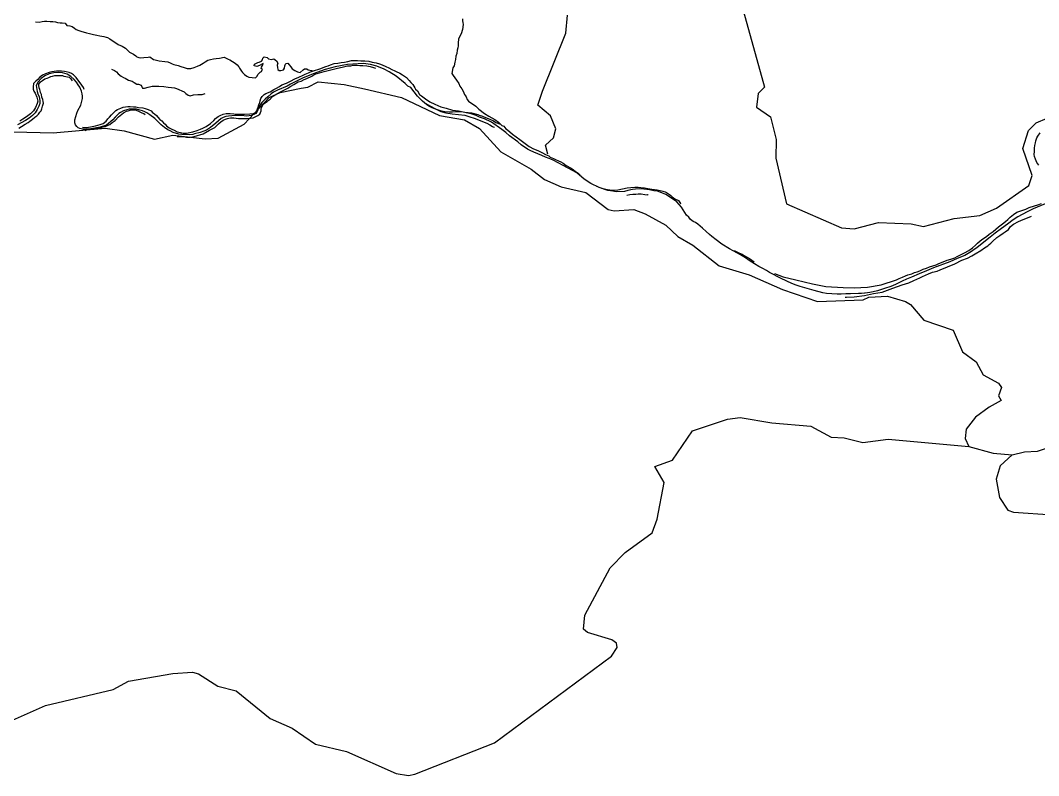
# Model space of a CAD drawing. Header units: metres. Extents: x 13.21 to 19.52, y 42.14 to 46.62.
# Drawn here: x 17.533 to 17.9286, y 44.8574 to 45.1507 of the extents above; entities that cross this region are included whole.
import ezdxf

# ---------------------------------------------------------------- set-up
doc = ezdxf.new("R2010")
doc.units = ezdxf.units.M
doc.header["$MEASUREMENT"] = 0
for name, color, linetype in [('CESTE', 5, 'Continuous'), ('hr', 9, 'Continuous'), ('RIJEKE', 4, 'Continuous')]:
    doc.layers.add(name, color=color, linetype=linetype)

msp = doc.modelspace()

# ---------------------------------------------------------------- linework, layer by layer
at = {"layer": 'CESTE'}
for points in [[(17.81334, 45.1565), (17.82206, 45.12475), (17.81968, 45.12237)], [(17.73585, 45.12327), (17.74488, 45.14574), (17.74559, 45.15269)], [(17.64212, 45.12442), (17.64463, 45.1248), (17.64874, 45.12683), (17.65874, 45.12581), (17.66664, 45.12416)], [(17.4934, 45.06324), (17.495, 45.06473), (17.49462, 45.06806), (17.49902, 45.07239), (17.5021, 45.08479), (17.50564, 45.0934), (17.51077, 45.09736), (17.52402, 45.10242), (17.52797, 45.10694), (17.53047, 45.10743), (17.54571, 45.10711), (17.56586, 45.10883), (17.57333, 45.10782), (17.58511, 45.10454), (17.59227, 45.10614), (17.60479, 45.10477), (17.60983, 45.10497), (17.61989, 45.11036), (17.62965, 45.12079), (17.63392, 45.12269), (17.64212, 45.12442)], [(17.66664, 45.12416), (17.68111, 45.12081), (17.69576, 45.11373), (17.7055, 45.1121), (17.71141, 45.1087), (17.71963, 45.09962), (17.73149, 45.09289), (17.73658, 45.08889), (17.74304, 45.08607), (17.7527, 45.08385), (17.76137, 45.07732), (17.76374, 45.07671), (17.77132, 45.07727), (17.77576, 45.07554), (17.7838, 45.07115), (17.78842, 45.06685), (17.79428, 45.06341), (17.80446, 45.05543), (17.81609, 45.05185), (17.82912, 45.04627), (17.84275, 45.04156), (17.86045, 45.04221), (17.86263, 45.04321), (17.86986, 45.04369), (17.87684, 45.04155), (17.87882, 45.0404), (17.88397, 45.03433), (17.89534, 45.03042), (17.89905, 45.02198), (17.90434, 45.01814), (17.90708, 45.01314), (17.913, 45.00985), (17.91421, 45.00821), (17.91304, 45.00487), (17.91405, 45.00314), (17.90945, 45.00047)], [(17.73791, 45.09874), (17.73704, 45.10223), (17.74015, 45.10506), (17.74102, 45.10858), (17.73892, 45.11372), (17.73399, 45.11784), (17.73585, 45.12327)], [(17.81968, 45.12237), (17.81901, 45.11704), (17.82448, 45.11329), (17.82666, 45.10444), (17.82652, 45.09727), (17.83065, 45.07947), (17.85202, 45.07016), (17.85698, 45.06979), (17.86637, 45.07227), (17.87906, 45.07175), (17.88387, 45.07071), (17.89577, 45.07381), (17.9057, 45.07494), (17.91222, 45.07774), (17.92483, 45.08663), (17.92613, 45.09052)], [(17.92613, 45.09052), (17.9225, 45.10098), (17.92465, 45.10799), (17.92761, 45.11088), (17.93189, 45.11281), (17.93673, 45.1139), (17.95685, 45.11514), (17.96085, 45.11731), (17.9644, 45.12066)], [(17.90945, 45.00047), (17.90408, 44.99666), (17.9005, 44.99192), (17.90004, 44.9884), (17.90152, 44.98529)], [(17.9183, 44.98204), (17.92308, 44.98319), (17.92818, 44.98343), (17.93718, 44.98647), (17.95479, 44.98775), (17.95975, 44.9917), (17.96141, 44.9988), (17.96296, 45.00011), (17.97024, 45.00132)], [(17.5299, 44.87901), (17.5427, 44.88468), (17.56908, 44.89093), (17.57504, 44.89412), (17.59223, 44.89708), (17.59982, 44.89756), (17.60214, 44.89697), (17.60965, 44.89216), (17.61681, 44.89039), (17.63005, 44.8796), (17.63861, 44.87587), (17.64766, 44.86965), (17.65966, 44.86687), (17.67895, 44.85833), (17.68383, 44.85745), (17.68621, 44.85803), (17.71725, 44.87012), (17.76269, 44.90384), (17.76482, 44.90718), (17.7646, 44.90884), (17.76272, 44.91015), (17.75337, 44.91307), (17.75181, 44.91435), (17.75225, 44.91971), (17.76212, 44.93817), (17.76793, 44.94404), (17.77842, 44.95176), (17.78039, 44.95697), (17.78307, 44.97123), (17.77942, 44.97749), (17.78638, 44.97993), (17.79406, 44.99128), (17.80773, 44.99589), (17.81266, 44.99653), (17.825, 44.99441), (17.84012, 44.99309), (17.848, 44.98889), (17.85311, 44.98866), (17.86027, 44.98686), (17.87012, 44.98813), (17.90152, 44.98529)], [(17.90152, 44.98529), (17.91094, 44.9826), (17.9183, 44.98204)], [(17.9183, 44.98204), (17.91366, 44.97777), (17.91205, 44.97254), (17.91346, 44.96544), (17.91663, 44.96058), (17.9188, 44.95978), (17.93397, 44.95877)]]:
    msp.add_lwpolyline(points, dxfattribs=at)
at = {"layer": 'hr'}
msp.add_lwpolyline([(17.93335, 45.08039), (17.92648, 45.07748), (17.92421, 45.07635), (17.9205, 45.07438), (17.91871, 45.0733), (17.91645, 45.07162), (17.91424, 45.06991), (17.9117, 45.06804), (17.90983, 45.06651), (17.90476, 45.06247), (17.90461, 45.06237), (17.90356, 45.06169), (17.90251, 45.06092), (17.89994, 45.05943), (17.89696, 45.05823), (17.89416, 45.057), (17.88779, 45.05458), (17.88503, 45.05342), (17.88215, 45.05229), (17.87915, 45.05097), (17.87726, 45.05022), (17.87553, 45.0494), (17.87301, 45.04813), (17.87121, 45.04733), (17.86878, 45.04665), (17.86596, 45.04573), (17.86431, 45.04528), (17.86301, 45.04505), (17.86124, 45.04479), (17.8609, 45.04477), (17.85975, 45.04468), (17.85858, 45.04469), (17.85556, 45.04459), (17.85366, 45.04457), (17.85188, 45.04446), (17.85032, 45.04446), (17.84621, 45.0447), (17.84473, 45.04497), (17.84135, 45.04578), (17.83593, 45.0474), (17.83444, 45.04791), (17.83271, 45.0486), (17.82857, 45.05047), (17.82408, 45.05277), (17.82287, 45.05354), (17.82148, 45.05438), (17.81995, 45.05518), (17.81658, 45.05724), (17.81469, 45.05856), (17.81272, 45.05971), (17.81132, 45.06043), (17.80851, 45.06198), (17.80556, 45.06379), (17.80329, 45.06553), (17.80161, 45.06677), (17.80069, 45.06757), (17.79948, 45.06874), (17.79805, 45.07006), (17.79615, 45.07161), (17.7953, 45.07218), (17.79442, 45.07264), (17.79335, 45.07339), (17.79271, 45.07428), (17.79177, 45.07513), (17.78979, 45.07824), (17.78895, 45.07925), (17.78799, 45.0802), (17.78518, 45.08225), (17.78374, 45.08314), (17.78216, 45.08381), (17.78055, 45.08441), (17.77911, 45.08459), (17.77737, 45.08491), (17.77521, 45.08517), (17.77363, 45.08526), (17.77202, 45.08517), (17.77081, 45.08506), (17.76903, 45.08464), (17.76766, 45.08422), (17.76451, 45.08417), (17.76314, 45.08434), (17.76126, 45.08468), (17.75784, 45.08584), (17.75458, 45.08742), (17.752, 45.08902), (17.74912, 45.09149), (17.74392, 45.09437), (17.74, 45.09638), (17.73907, 45.09679), (17.73839, 45.09706), (17.73705, 45.09758), (17.73562, 45.09819), (17.73398, 45.09889), (17.7325, 45.09957), (17.73104, 45.10017), (17.73007, 45.10071), (17.7276, 45.10236), (17.72619, 45.10356), (17.72306, 45.10594), (17.7216, 45.10715), (17.72003, 45.10834), (17.71598, 45.11116), (17.71324, 45.1125), (17.71141, 45.11315), (17.71008, 45.11378), (17.70811, 45.1144), (17.70621, 45.11482), (17.70498, 45.11506), (17.70357, 45.11522), (17.70253, 45.11524), (17.70088, 45.11513), (17.69941, 45.11507), (17.69785, 45.1152), (17.6966, 45.11545), (17.69425, 45.11622), (17.693, 45.1167), (17.69167, 45.11739), (17.69073, 45.11808), (17.68919, 45.11933), (17.68842, 45.12009), (17.68729, 45.1213), (17.68465, 45.12466), (17.68355, 45.12515), (17.68243, 45.1262), (17.67902, 45.12902), (17.67622, 45.13076), (17.67428, 45.13179), (17.67141, 45.13295), (17.66895, 45.13359), (17.66628, 45.13394), (17.66003, 45.13362), (17.65523, 45.13266), (17.65141, 45.1317), (17.64668, 45.13), (17.64265, 45.12822), (17.63799, 45.1259), (17.63667, 45.12512), (17.63281, 45.12362), (17.63138, 45.12288), (17.63043, 45.12219), (17.62912, 45.12108), (17.62813, 45.12017), (17.62732, 45.11939), (17.62679, 45.11882), (17.62628, 45.11802), (17.62578, 45.11714), (17.62486, 45.11506), (17.62445, 45.1145), (17.62373, 45.11413), (17.6226, 45.11382), (17.62096, 45.11353), (17.61882, 45.11377), (17.61648, 45.11382), (17.61382, 45.11357), (17.61276, 45.11337), (17.61176, 45.11296), (17.61099, 45.11259), (17.60896, 45.11083), (17.60678, 45.10907), (17.60534, 45.10815), (17.60429, 45.10769), (17.6028, 45.10717), (17.60059, 45.10661), (17.59994, 45.10645), (17.59849, 45.10632), (17.59574, 45.1064), (17.59453, 45.10651), (17.59237, 45.1072), (17.59116, 45.10778), (17.59027, 45.10826), (17.58896, 45.10911), (17.5877, 45.1102), (17.58672, 45.1111), (17.58522, 45.11267), (17.58326, 45.11407), (17.58213, 45.1148), (17.58131, 45.11526), (17.58038, 45.11562), (17.57942, 45.1159), (17.57808, 45.11619), (17.57637, 45.11629), (17.57524, 45.11623), (17.57428, 45.11597), (17.57307, 45.11559), (17.57191, 45.11501), (17.57127, 45.11456), (17.57055, 45.11389), (17.56978, 45.11311), (17.56891, 45.11211), (17.56638, 45.11003), (17.56396, 45.1092), (17.56114, 45.10869), (17.55948, 45.10854), (17.55803, 45.10848), (17.55714, 45.10851), (17.55605, 45.10872), (17.55539, 45.10904), (17.55487, 45.10947), (17.55433, 45.1101), (17.55412, 45.11096), (17.55419, 45.11215), (17.55486, 45.11468), (17.55533, 45.11571), (17.55648, 45.1178), (17.55676, 45.11883), (17.55707, 45.12041), (17.55709, 45.12127), (17.55697, 45.12214), (17.55675, 45.12326), (17.55605, 45.12484), (17.5554, 45.12572), (17.55478, 45.12676), (17.55392, 45.12782), (17.55262, 45.12899), (17.55116, 45.12981), (17.54938, 45.13032), (17.5478, 45.13044), (17.54595, 45.13037), (17.54421, 45.13), (17.54247, 45.12916), (17.54101, 45.1282), (17.53989, 45.12684), (17.53917, 45.12538), (17.53949, 45.12312), (17.53978, 45.12224), (17.54024, 45.12104), (17.54051, 45.11964), (17.54048, 45.11844), (17.5402, 45.1174), (17.53953, 45.11611), (17.53877, 45.11485), (17.5377, 45.11379), (17.53641, 45.11276), (17.53493, 45.11178), (17.53186, 45.11013)], dxfattribs=at)
at = {"layer": 'RIJEKE'}
for points in [[(17.53886, 45.15012), (17.54028, 45.15006), (17.54139, 45.15025), (17.54229, 45.15047), (17.54229, 45.15047), (17.54327, 45.15043), (17.5445, 45.15025), (17.54561, 45.15031), (17.54561, 45.15031), (17.54657, 45.15018), (17.54734, 45.14993), (17.54848, 45.14983), (17.54917, 45.14978), (17.5504, 45.1496), (17.55098, 45.14871), (17.55221, 45.14863), (17.55307, 45.1484), (17.55395, 45.14773), (17.55467, 45.14718), (17.55568, 45.14673), (17.55651, 45.1465), (17.55861, 45.1459), (17.55982, 45.14562), (17.56141, 45.14518), (17.56269, 45.14494), (17.5639, 45.14474), (17.56539, 45.14447), (17.56626, 45.14426), (17.56684, 45.14403), (17.56775, 45.14351), (17.56869, 45.14286), (17.57005, 45.14194), (17.57103, 45.14141), (17.57248, 45.14069), (17.57388, 45.13991), (17.57442, 45.13925), (17.57536, 45.13844), (17.57621, 45.13797), (17.57687, 45.13754), (17.57785, 45.13692), (17.57826, 45.13655), (17.57894, 45.13625), (17.57965, 45.13618), (17.58093, 45.13629), (17.58261, 45.1365), (17.58331, 45.13652), (17.58331, 45.13652), (17.58474, 45.13556), (17.58534, 45.13539), (17.58695, 45.135), (17.58915, 45.13481), (17.59031, 45.13461), (17.59115, 45.13429), (17.59191, 45.1339), (17.59258, 45.13355), (17.59432, 45.13316), (17.59533, 45.13279), (17.5966, 45.1324), (17.59779, 45.13208), (17.59916, 45.13201), (17.60045, 45.13242), (17.60182, 45.1329), (17.60265, 45.13336), (17.60398, 45.13414), (17.60476, 45.13463), (17.60587, 45.13521), (17.60681, 45.13554), (17.60802, 45.13578), (17.60907, 45.13593), (17.61031, 45.136), (17.61217, 45.13639), (17.61217, 45.13639), (17.61293, 45.136), (17.61368, 45.13568), (17.61432, 45.13536), (17.61639, 45.13406), (17.61716, 45.1334), (17.61779, 45.13272), (17.61811, 45.13223), (17.6184, 45.13176), (17.61894, 45.13102), (17.61927, 45.13052), (17.62002, 45.12975), (17.62094, 45.12902), (17.62169, 45.12863), (17.62308, 45.12854), (17.62439, 45.1284), (17.625, 45.12909), (17.62517, 45.12968), (17.62614, 45.13057), (17.62665, 45.13085), (17.62708, 45.1318), (17.6265, 45.13205), (17.62664, 45.13257), (17.62709, 45.1332), (17.62735, 45.13394), (17.62735, 45.13394), (17.62582, 45.13319), (17.62482, 45.13276), (17.62385, 45.13303), (17.62395, 45.13369), (17.62517, 45.13443), (17.6258, 45.13452), (17.62667, 45.13493), (17.62709, 45.13543), (17.62722, 45.1361), (17.62772, 45.13655), (17.62772, 45.13655), (17.62891, 45.13632), (17.62936, 45.13582), (17.63053, 45.13559), (17.63149, 45.13575), (17.63149, 45.13575), (17.63201, 45.13536), (17.63253, 45.13503), (17.63299, 45.13416), (17.63275, 45.13332), (17.63288, 45.13238), (17.63297, 45.1316), (17.63346, 45.1312), (17.63421, 45.1312), (17.63527, 45.13155), (17.63558, 45.13214), (17.63577, 45.13301), (17.63592, 45.13367), (17.63629, 45.13404), (17.63693, 45.13415), (17.63693, 45.13415), (17.63738, 45.13349), (17.63807, 45.13263), (17.63851, 45.13191), (17.63958, 45.13129), (17.64061, 45.1308), (17.64165, 45.13048), (17.64289, 45.13148), (17.6434, 45.13185), (17.64431, 45.13195), (17.64431, 45.13195), (17.64484, 45.13155), (17.64691, 45.13111)], [(17.70469, 45.15134), (17.70469, 45.15049), (17.70487, 45.14985), (17.70504, 45.14916), (17.70471, 45.14712), (17.70424, 45.1455), (17.70372, 45.14453), (17.70316, 45.14343), (17.70309, 45.14199), (17.70303, 45.14078), (17.70288, 45.14011), (17.70269, 45.13919), (17.70256, 45.13789), (17.70217, 45.13688), (17.702, 45.13555), (17.70174, 45.13453), (17.70154, 45.13311), (17.70104, 45.13224), (17.70055, 45.1301), (17.70112, 45.12932), (17.70174, 45.12835), (17.70248, 45.12751), (17.70336, 45.12619), (17.70377, 45.12519), (17.7045, 45.12413), (17.70504, 45.12322), (17.70559, 45.12199), (17.70593, 45.12143), (17.70618, 45.121), (17.70653, 45.12004), (17.70705, 45.11935), (17.70989, 45.11737), (17.71107, 45.11622), (17.71332, 45.11459), (17.71504, 45.1135), (17.71609, 45.11293), (17.71734, 45.11224), (17.71872, 45.11123), (17.71948, 45.11046)], [(17.64691, 45.13111), (17.64931, 45.13193), (17.6517, 45.13284), (17.65252, 45.13305), (17.65346, 45.13349), (17.65485, 45.13394), (17.65631, 45.13415), (17.65755, 45.13433), (17.65896, 45.13453), (17.6602, 45.13478), (17.66159, 45.13508), (17.66272, 45.13517), (17.66393, 45.13519), (17.66393, 45.13519), (17.66521, 45.13502), (17.66677, 45.13497), (17.6683, 45.13486), (17.66969, 45.13453), (17.67121, 45.13424), (17.67254, 45.13386), (17.6736, 45.13345), (17.67497, 45.13287), (17.67613, 45.13234), (17.67736, 45.13166), (17.67848, 45.13113), (17.67902, 45.13089), (17.68046, 45.13025), (17.68147, 45.12961), (17.68304, 45.1285), (17.68399, 45.1274), (17.68466, 45.12662), (17.68543, 45.1258), (17.68617, 45.12457), (17.6865, 45.12405), (17.68722, 45.12334), (17.6881, 45.12188), (17.68887, 45.12139), (17.69044, 45.12032), (17.69209, 45.11904), (17.69404, 45.11825), (17.69639, 45.11718), (17.69836, 45.1166), (17.70091, 45.11587), (17.70317, 45.11564), (17.70563, 45.11512), (17.70819, 45.11482), (17.71075, 45.11416), (17.71121, 45.11389), (17.71253, 45.11349), (17.71373, 45.113), (17.71537, 45.11241), (17.71676, 45.11171), (17.71771, 45.11109), (17.71948, 45.11046)], [(17.5577, 45.12391), (17.55754, 45.12467), (17.55625, 45.12641), (17.55535, 45.12758), (17.55463, 45.12855), (17.5536, 45.1296), (17.55282, 45.13011), (17.55195, 45.13042), (17.55079, 45.13074), (17.55014, 45.13088), (17.54896, 45.13096), (17.54896, 45.13096), (17.54823, 45.13096), (17.54702, 45.131), (17.54702, 45.131), (17.54613, 45.13092), (17.54515, 45.13073), (17.54411, 45.1305), (17.54279, 45.12993), (17.54162, 45.12945), (17.54042, 45.12855), (17.5397, 45.12782), (17.53896, 45.12706), (17.53804, 45.12627), (17.53791, 45.12487), (17.53797, 45.12395), (17.53824, 45.12324), (17.53875, 45.12244), (17.53936, 45.12088), (17.53972, 45.11931), (17.53951, 45.11845), (17.53879, 45.11691), (17.53803, 45.11562), (17.53694, 45.11443), (17.5354, 45.11324), (17.53391, 45.11237), (17.53275, 45.11161)], [(17.55716, 45.10924), (17.55871, 45.10911), (17.56024, 45.10936), (17.56212, 45.10978), (17.564, 45.11028), (17.56512, 45.11063), (17.56626, 45.11157), (17.56692, 45.11253), (17.56754, 45.11317), (17.56838, 45.11404), (17.56918, 45.11486), (17.57006, 45.11574), (17.57072, 45.11609), (17.57202, 45.11665), (17.57288, 45.11704), (17.57377, 45.11713), (17.57472, 45.11731), (17.57564, 45.11732), (17.57564, 45.11732), (17.57689, 45.11718), (17.57787, 45.11717), (17.57787, 45.11717), (17.57884, 45.11689), (17.58052, 45.11678), (17.58147, 45.11655), (17.58262, 45.11616), (17.58376, 45.11563), (17.58435, 45.11501), (17.58509, 45.11447), (17.58583, 45.11379), (17.58635, 45.1131), (17.58721, 45.11228), (17.58797, 45.11166), (17.58861, 45.11095), (17.58926, 45.11038), (17.58977, 45.10978), (17.59077, 45.10899), (17.59178, 45.10849), (17.59279, 45.10803), (17.59388, 45.10748), (17.59515, 45.10713), (17.59624, 45.10697), (17.59753, 45.10697), (17.59996, 45.10745), (17.60168, 45.10792), (17.60292, 45.10849), (17.60392, 45.10884), (17.60516, 45.10957), (17.60683, 45.11066), (17.60808, 45.11185), (17.60885, 45.11259), (17.60985, 45.11337), (17.61064, 45.11383), (17.6117, 45.11434), (17.61293, 45.11455), (17.61443, 45.11456), (17.61443, 45.11456), (17.61591, 45.11443), (17.61744, 45.11435), (17.61894, 45.11432), (17.61894, 45.11432), (17.62009, 45.11426), (17.62213, 45.11441), (17.62356, 45.11457), (17.62441, 45.11505), (17.6248, 45.1156), (17.62515, 45.11633), (17.62539, 45.11702), (17.62561, 45.11789), (17.62601, 45.11881), (17.62611, 45.11954), (17.62637, 45.12033), (17.62692, 45.12114), (17.6273, 45.12152), (17.62767, 45.12188), (17.62831, 45.12231), (17.62997, 45.12295), (17.6314, 45.12391), (17.63254, 45.12444), (17.63359, 45.1251), (17.63457, 45.12575), (17.63641, 45.12638), (17.63799, 45.12714), (17.63958, 45.12802), (17.6411, 45.12869), (17.64281, 45.12941), (17.64362, 45.12986), (17.64486, 45.1303), (17.64574, 45.1308), (17.64691, 45.13111)], [(17.56841, 45.13177), (17.56955, 45.13124), (17.57029, 45.13072), (17.57097, 45.12991), (17.57216, 45.1291), (17.57306, 45.12856), (17.57366, 45.12824), (17.57497, 45.12745), (17.57641, 45.12706), (17.57721, 45.12655), (17.57824, 45.12595), (17.57889, 45.12595), (17.57889, 45.12595), (17.57986, 45.12557), (17.58022, 45.12496), (17.58047, 45.1244), (17.58126, 45.12439), (17.58268, 45.1248), (17.58414, 45.12515), (17.58499, 45.12519), (17.58677, 45.12519), (17.58677, 45.12519), (17.58877, 45.12508), (17.59038, 45.12482), (17.59169, 45.12465), (17.59282, 45.12454), (17.59358, 45.12427), (17.59452, 45.12394), (17.5957, 45.12332), (17.59663, 45.12295), (17.59725, 45.1223), (17.59813, 45.12169), (17.59891, 45.12146), (17.60023, 45.12176), (17.60188, 45.12193), (17.60357, 45.12193), (17.60478, 45.1223)], [(17.59391, 45.10568), (17.59443, 45.10564), (17.59543, 45.10564), (17.59543, 45.10564), (17.59633, 45.10557), (17.5975, 45.10539), (17.59818, 45.10541), (17.59886, 45.1054), (17.59983, 45.10545), (17.60051, 45.10558), (17.60396, 45.10673), (17.60651, 45.10804), (17.60852, 45.10918), (17.60995, 45.11055), (17.61105, 45.11151), (17.61208, 45.11211), (17.61267, 45.11234), (17.61346, 45.11264), (17.614, 45.11275), (17.61459, 45.11287), (17.61595, 45.11288), (17.61595, 45.11288), (17.6177, 45.11267), (17.61951, 45.11267), (17.62109, 45.11267), (17.62239, 45.11269), (17.62344, 45.11289), (17.62518, 45.11376), (17.62599, 45.11431), (17.62654, 45.11559), (17.62658, 45.11651), (17.62677, 45.11705), (17.62713, 45.11775), (17.62739, 45.11826), (17.62805, 45.11869), (17.6288, 45.11917), (17.62921, 45.11959), (17.63006, 45.12011), (17.63038, 45.12052), (17.63068, 45.12101), (17.63132, 45.12148), (17.63256, 45.12222), (17.63434, 45.1231), (17.63582, 45.12386), (17.6369, 45.12445), (17.63804, 45.12522), (17.63924, 45.12584), (17.64084, 45.12683), (17.6421, 45.12714), (17.64327, 45.1277), (17.64421, 45.12819), (17.64616, 45.12902), (17.64734, 45.12978), (17.64913, 45.1303), (17.65099, 45.13087), (17.65569, 45.13199), (17.65848, 45.13265), (17.66006, 45.13311), (17.66132, 45.13312), (17.66233, 45.13327), (17.66369, 45.13327), (17.66492, 45.13326), (17.66492, 45.13326), (17.66603, 45.13321), (17.66754, 45.13301), (17.66882, 45.13281), (17.67014, 45.13247), (17.67101, 45.13223)], [(17.53239, 45.10891), (17.53345, 45.10948), (17.53484, 45.11037), (17.53598, 45.11106), (17.53671, 45.11157), (17.5377, 45.11239), (17.5386, 45.11308), (17.53935, 45.11372), (17.54004, 45.11436), (17.54058, 45.11505), (17.54108, 45.11562), (17.54137, 45.11643), (17.54157, 45.11741), (17.5417, 45.11782), (17.54196, 45.1186), (17.54179, 45.11921), (17.54173, 45.11997), (17.54137, 45.12095), (17.54118, 45.12192), (17.5408, 45.12274), (17.54069, 45.12341), (17.54047, 45.12392), (17.54021, 45.12459), (17.54015, 45.12537), (17.54018, 45.12592), (17.54076, 45.12684), (17.54158, 45.12736), (17.54246, 45.12796), (17.54333, 45.12826), (17.54401, 45.12858), (17.54479, 45.12888), (17.54539, 45.1291), (17.54637, 45.12929), (17.54725, 45.12936), (17.54786, 45.12938), (17.54786, 45.12938), (17.54855, 45.12935), (17.54929, 45.12927), (17.5499, 45.12912), (17.55065, 45.12896), (17.5513, 45.12885), (17.55197, 45.12862), (17.55256, 45.12804), (17.55288, 45.12767), (17.55312, 45.12731)], [(17.5581, 45.108), (17.55878, 45.10824), (17.55937, 45.10852), (17.56036, 45.10868), (17.56107, 45.10875), (17.56214, 45.10881), (17.5628, 45.10889), (17.56341, 45.10893), (17.56409, 45.10902), (17.5646, 45.10921), (17.56513, 45.10934), (17.56593, 45.10957), (17.5665, 45.10978), (17.56707, 45.11002), (17.56769, 45.11035), (17.56859, 45.11104), (17.56976, 45.1119), (17.5711, 45.11323), (17.57303, 45.1148), (17.57418, 45.11543), (17.57489, 45.11564), (17.5756, 45.11585), (17.57693, 45.11596), (17.57693, 45.11596), (17.57796, 45.11582), (17.57893, 45.1155), (17.58019, 45.11478), (17.58091, 45.1146), (17.58148, 45.11416)], [(17.69081, 45.11831), (17.69115, 45.11806)], [(17.69115, 45.11806), (17.69401, 45.1165), (17.69636, 45.11536), (17.69822, 45.11486), (17.70068, 45.11441), (17.70324, 45.11417), (17.7057, 45.11387), (17.70764, 45.11325), (17.70933, 45.11269), (17.71423, 45.1108), (17.71535, 45.11014), (17.7164, 45.10955)], [(17.7164, 45.10955), (17.71663, 45.10942), (17.71713, 45.10919)], [(17.71948, 45.11046), (17.71998, 45.10996), (17.7208, 45.1096), (17.72158, 45.10867), (17.72219, 45.10817), (17.72424, 45.10652), (17.72699, 45.10451), (17.73067, 45.10181), (17.73232, 45.10083), (17.73399, 45.1002), (17.7351, 45.09963), (17.7358, 45.09926), (17.73704, 45.09867), (17.73825, 45.09806), (17.73887, 45.09766), (17.74006, 45.09712), (17.74095, 45.09669), (17.74204, 45.0962), (17.74294, 45.09581), (17.74385, 45.0953), (17.74505, 45.09442), (17.74698, 45.09329), (17.74782, 45.09268), (17.7485, 45.09212), (17.74966, 45.09138), (17.75053, 45.09061)], [(17.92865, 45.09454), (17.92794, 45.09558), (17.92744, 45.0968), (17.92697, 45.09789), (17.9269, 45.09864), (17.92698, 45.09985), (17.92702, 45.10116), (17.92708, 45.10209), (17.92733, 45.10315), (17.92752, 45.10396), (17.92792, 45.10506), (17.92835, 45.10579), (17.92925, 45.10711)], [(17.75667, 45.08642), (17.75685, 45.0863)], [(17.75685, 45.0863), (17.7588, 45.08561), (17.76109, 45.08502), (17.76292, 45.08483), (17.76516, 45.08495), (17.76872, 45.08564), (17.77013, 45.08589), (17.77165, 45.08594), (17.77165, 45.08594), (17.77295, 45.0859), (17.77401, 45.08582), (17.77552, 45.08572), (17.77678, 45.08549), (17.77827, 45.0852), (17.77937, 45.08509), (17.78038, 45.08497), (17.78151, 45.08469), (17.78261, 45.08446), (17.78354, 45.08414), (17.78403, 45.08386), (17.78522, 45.08314), (17.78566, 45.08267), (17.78609, 45.08233), (17.7867, 45.08181), (17.78731, 45.08142), (17.7887, 45.08078), (17.78952, 45.07964)], [(17.76863, 45.08282), (17.76982, 45.08312), (17.77092, 45.08318), (17.77211, 45.08329), (17.77305, 45.08337), (17.77422, 45.0834), (17.77422, 45.0834), (17.77564, 45.08317), (17.77659, 45.083)], [(17.77691, 45.083), (17.77659, 45.083)], [(17.78952, 45.07964), (17.78964, 45.07948)], [(17.82592, 45.05245), (17.82931, 45.05109), (17.83421, 45.04994), (17.84079, 45.04839), (17.84595, 45.04741), (17.85269, 45.04705), (17.85697, 45.04682), (17.86216, 45.04712), (17.86737, 45.04807), (17.87338, 45.04993), (17.87442, 45.05043), (17.87565, 45.051), (17.87688, 45.05148), (17.87772, 45.05187), (17.87928, 45.05236), (17.88036, 45.05284), (17.88141, 45.05308), (17.88241, 45.05352), (17.88377, 45.05412), (17.88504, 45.05456), (17.88618, 45.05504), (17.88882, 45.05575), (17.88986, 45.05627), (17.89148, 45.05699), (17.89311, 45.05765), (17.89444, 45.05797), (17.89609, 45.05854), (17.89701, 45.05908), (17.89986, 45.06044), (17.90145, 45.06135), (17.90288, 45.06237), (17.90406, 45.06339), (17.90484, 45.06416), (17.90584, 45.06515), (17.90697, 45.06592), (17.9083, 45.06683), (17.9094, 45.06766), (17.91094, 45.06879), (17.91297, 45.07051), (17.91458, 45.07169), (17.91575, 45.07265), (17.91659, 45.07345), (17.9175, 45.07435), (17.91878, 45.07532), (17.92014, 45.07621), (17.92203, 45.07685), (17.92362, 45.07745), (17.92491, 45.0781), (17.92696, 45.07873), (17.92833, 45.07913), (17.92969, 45.07959)], [(17.90944, 45.06369), (17.91001, 45.06417), (17.91084, 45.06499), (17.91238, 45.0664), (17.91357, 45.06721), (17.91487, 45.06803), (17.91564, 45.06855), (17.91688, 45.06952), (17.91771, 45.07072), (17.91885, 45.07164), (17.9208, 45.07268), (17.92259, 45.07336), (17.92492, 45.07435), (17.92584, 45.07466)], [(17.90887, 45.0632), (17.90944, 45.06369)], [(17.81039, 45.06136), (17.81063, 45.06118)], [(17.81063, 45.06118), (17.81214, 45.06045), (17.81337, 45.05997), (17.81398, 45.05958), (17.81621, 45.05828), (17.81806, 45.05695)], [(17.85398, 45.04323), (17.85689, 45.04342), (17.86092, 45.04383), (17.86443, 45.04461), (17.86782, 45.04512), (17.87201, 45.04673), (17.87554, 45.04807), (17.87812, 45.04887), (17.88014, 45.04975), (17.8825, 45.05075), (17.88354, 45.05123), (17.88461, 45.05176), (17.88586, 45.05233), (17.88735, 45.05289), (17.88922, 45.05336), (17.8904, 45.05388), (17.89611, 45.05622), (17.89877, 45.05759), (17.90094, 45.05838), (17.90261, 45.05927), (17.90396, 45.06009), (17.9061, 45.06134), (17.90757, 45.06234), (17.90887, 45.0632)], [(17.8535, 45.0432), (17.85398, 45.04323)]]:
    msp.add_lwpolyline(points, dxfattribs=at)

doc.saveas('drawing.dxf')
